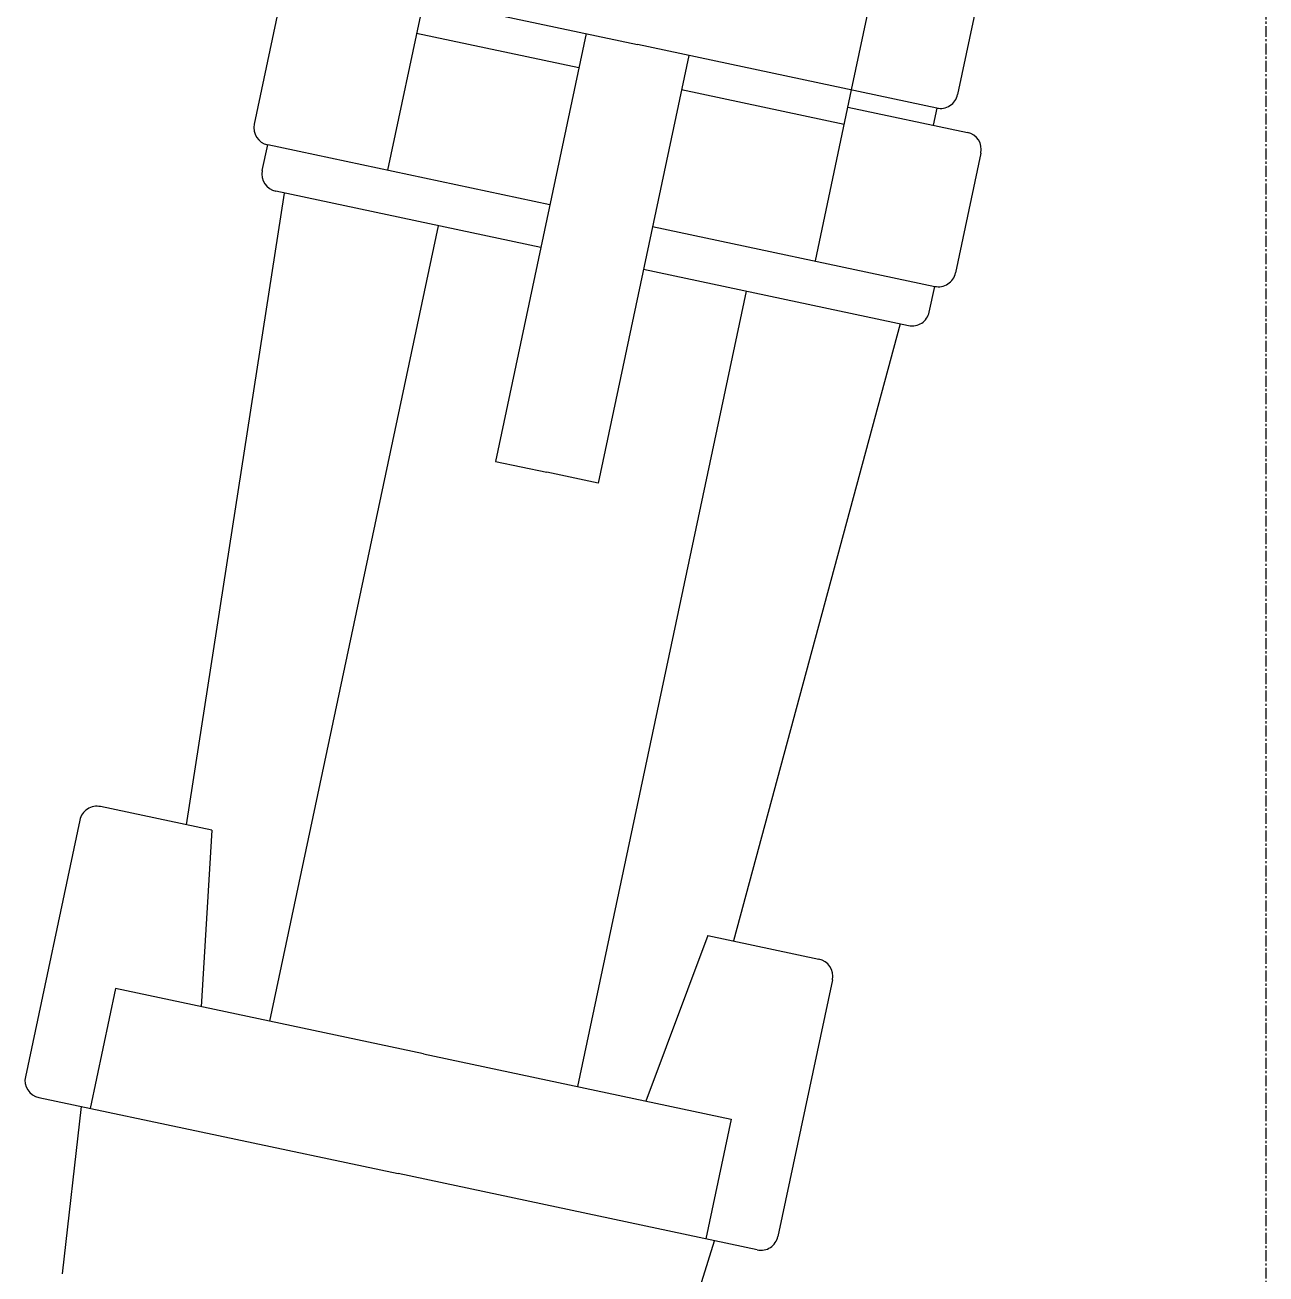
# Model space of a CAD drawing. Extents: x -668440 to 1010955, y -1678500 to 210463.
# Drawn here: x -629429 to -628009, y -1046451 to -1045023 of the extents above; entities that cross this region are included whole.
import ezdxf

# ---------------------------------------------------------------- set-up
doc = ezdxf.new("R2010")
doc.units = 0
doc.header["$MEASUREMENT"] = 0
doc.linetypes.add('CENTER', pattern=[2, 1.25, -0.25, 0.25, -0.25])
doc.layers.get('0').update_dxf_attribs({"color": 3, "linetype": 'CONTINUOUS'})
doc.layers.add('100', color=5, linetype='CENTER')
doc.layers.add('注記', color=3, linetype='CONTINUOUS')

# ---------------------------------------------------------------- blocks, each defined once
blk = doc.blocks.new('tc02')
at = {"layer": '注記', "color": 4, "linetype": 'Continuous'}
for p, q in [((-18565.46, 32787.62), (-18565.46, 32677.62)), ((-18577.46, 32765.62), (-18577.46, 32675.62)), ((-18637.46, 32675.62), (-18602.46, 32675.62)), ((-18627.46, 32675.62), (-18627.46, 32655.62)), ((-18608.46, 32675.62), (-18608.46, 32625.62)), ((-18567.46, 32675.62), (-18602.46, 32675.62)), ((-18596.46, 32675.62), (-18596.46, 32625.62)), ((-18577.46, 32675.62), (-18577.46, 32655.62)), ((-18567.46, 32675.62), (-18567.46, 32673.62)), ((-18577.46, 32673.62), (-18563.46, 32673.62)), ((-18643.46, 32671.62), (-18643.46, 32657.62)), ((-18608.46, 32671.62), (-18627.46, 32671.62)), ((-18596.46, 32671.62), (-18577.46, 32671.62)), ((-18561.46, 32671.62), (-18561.46, 32657.62)), ((-18608.46, 32655.62), (-18641.46, 32655.62)), ((-18641.46, 32652.62), (-18641.46, 32655.62)), ((-18596.46, 32655.62), (-18563.46, 32655.62)), ((-18563.46, 32652.62), (-18563.46, 32655.62)), ((-18608.46, 32650.62), (-18639.46, 32650.62)), ((-18638.46, 32650.62), (-18634.46, 32577.62)), ((-18620.46, 32650.62), (-18620.46, 32557.62)), ((-18596.46, 32650.62), (-18565.46, 32650.62)), ((-18584.46, 32650.62), (-18584.46, 32557.62)), ((-18566.46, 32650.62), (-18570.46, 32577.62)), ((-18608.46, 32625.62), (-18602.46, 32625.62)), ((-18596.46, 32625.62), (-18602.46, 32625.62)), ((-18631.46, 32577.62), (-18644.46, 32577.62)), ((-18631.46, 32577.62), (-18628.46, 32557.62)), ((-18573.46, 32577.62), (-18576.46, 32557.62)), ((-18573.46, 32577.62), (-18560.46, 32577.62)), ((-18646.46, 32575.62), (-18646.46, 32545.62)), ((-18558.46, 32575.62), (-18558.46, 32545.62)), ((-18602.46, 32557.62), (-18638.46, 32557.62)), ((-18638.46, 32557.62), (-18638.46, 32543.62)), ((-18602.46, 32557.62), (-18566.46, 32557.62)), ((-18566.46, 32557.62), (-18566.46, 32543.62)), ((-18644.46, 32543.62), (-18602.46, 32543.62)), ((-18637.63, 32524.43), (-18639.46, 32543.62)), ((-18560.46, 32543.62), (-18602.46, 32543.62)), ((-18567.29, 32524.43), (-18565.46, 32543.62))]:
    blk.add_line(p, q, dxfattribs=at)
for centre, start, end in [((-18567.46, 32677.62), 270, 0), ((-18563.46, 32671.62), 0, 90), ((-18641.46, 32657.62), 180, 270), ((-18563.46, 32657.62), 270, 0), ((-18639.46, 32652.62), 180, 270), ((-18565.46, 32652.62), 270, 0), ((-18644.46, 32575.62), 90, 180), ((-18560.46, 32575.62), 0, 90), ((-18644.46, 32545.62), 180, 270), ((-18560.46, 32545.62), 270, 0)]:
    blk.add_arc(centre, 2, start, end, dxfattribs=at)
blk = doc.blocks.new('剛接合部C1Y')
at = {"layer": '100'}
blk.add_line((-229870.77238, -411532.4084), (-229870.77238, -407799.07507), dxfattribs=at)
at = {"rotation": 348.0238675557966}
blk.add_blockref('tc02', (-218525.43047, -444953.77087, 500), dxfattribs=at)

msp = doc.modelspace()

# ---------------------------------------------------------------- block references
at = {"xscale": 10, "yscale": 10, "zscale": 10}
msp.add_blockref('剛接合部C1Y', (1670698.6842, 3046247.35843, 5600), dxfattribs=at)

doc.saveas('drawing.dxf')
